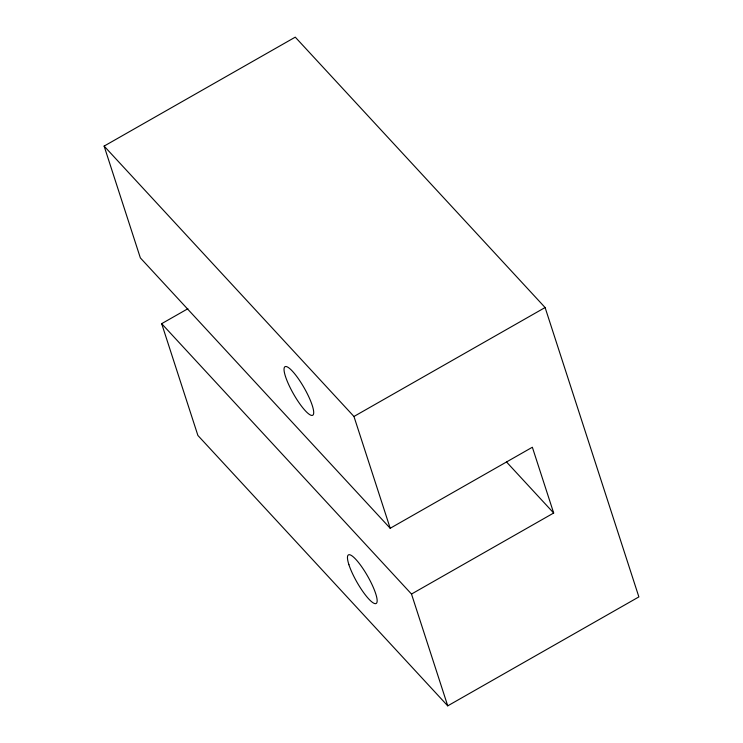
<?xml version="1.0" encoding="UTF-8"?>
<svg xmlns="http://www.w3.org/2000/svg" width="743" height="743" viewBox="0 0 743 743"><rect width="100%" height="100%" fill="white"/><g stroke="black" fill="none" stroke-linecap="round" stroke-linejoin="round"><path stroke-width="1.11" d="M161.668 323.669L411.501 594.047L553.674 513.014L532.36 447.24L390.196 528.273L140.353 257.895L104.122 146.092L295.268 37.15L545.102 307.528L638.878 596.908L447.732 705.85L197.898 435.472L161.668 323.669L187.886 308.726M104.122 146.092L353.956 416.47L545.102 307.528M506.54 461.997L553.674 513.014M353.956 416.47L390.196 528.273M411.501 594.047L447.732 705.85M285.479 376.478A27.955 6.13 60.3 0 0 311.094 415.291A27.955 6.13 60.3 0 0 300.014 381.122A27.955 6.13 60.3 0 0 285.479 376.478M348.913 564.699A27.955 6.13 60.3 0 0 374.528 603.511A27.955 6.13 60.3 0 0 363.457 569.342A27.955 6.13 60.3 0 0 348.913 564.699"/></g></svg>
